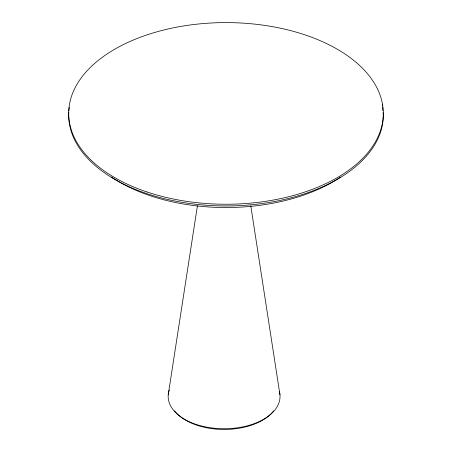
<?xml version="1.0" encoding="UTF-8"?>
<svg xmlns="http://www.w3.org/2000/svg" width="452" height="452" viewBox="0 0 452 452"><rect width="100%" height="100%" fill="white"/><g stroke="black" fill="none" stroke-linecap="round" stroke-linejoin="round"><path stroke-width="0.68" d="M168.24 394.754L197.428 205.733M250.77 205.733L279.957 394.754M382.618 107.265L382.906 110.661M383.081 112.695L383.313 115.401A157.313 90.824 0 0 1 223.186 205.948A157.313 90.824 0 0 1 68.772 112.158M273.601 410.885A54.183 31.284 0 0 1 204.683 427.366L199.501 426.033A54.183 31.284 0 0 1 174.596 410.885M68.862 110.796A157.313 90.824 0 0 1 69.258 107.406M382.245 104.559A157.313 90.824 0 0 1 382.499 105.909M340.559 177.054A150.663 86.987 0 0 1 111.435 177.054M279.342 391.392A55.935 32.295 0 0 1 222.926 428.733A55.935 32.295 0 0 1 169.268 390.065M146.945 191.947A157.313 90.824 0 0 0 383.313 113.689A157.313 90.824 0 0 0 147.742 34.634A157.313 90.824 0 0 0 146.945 191.947"/></g></svg>
